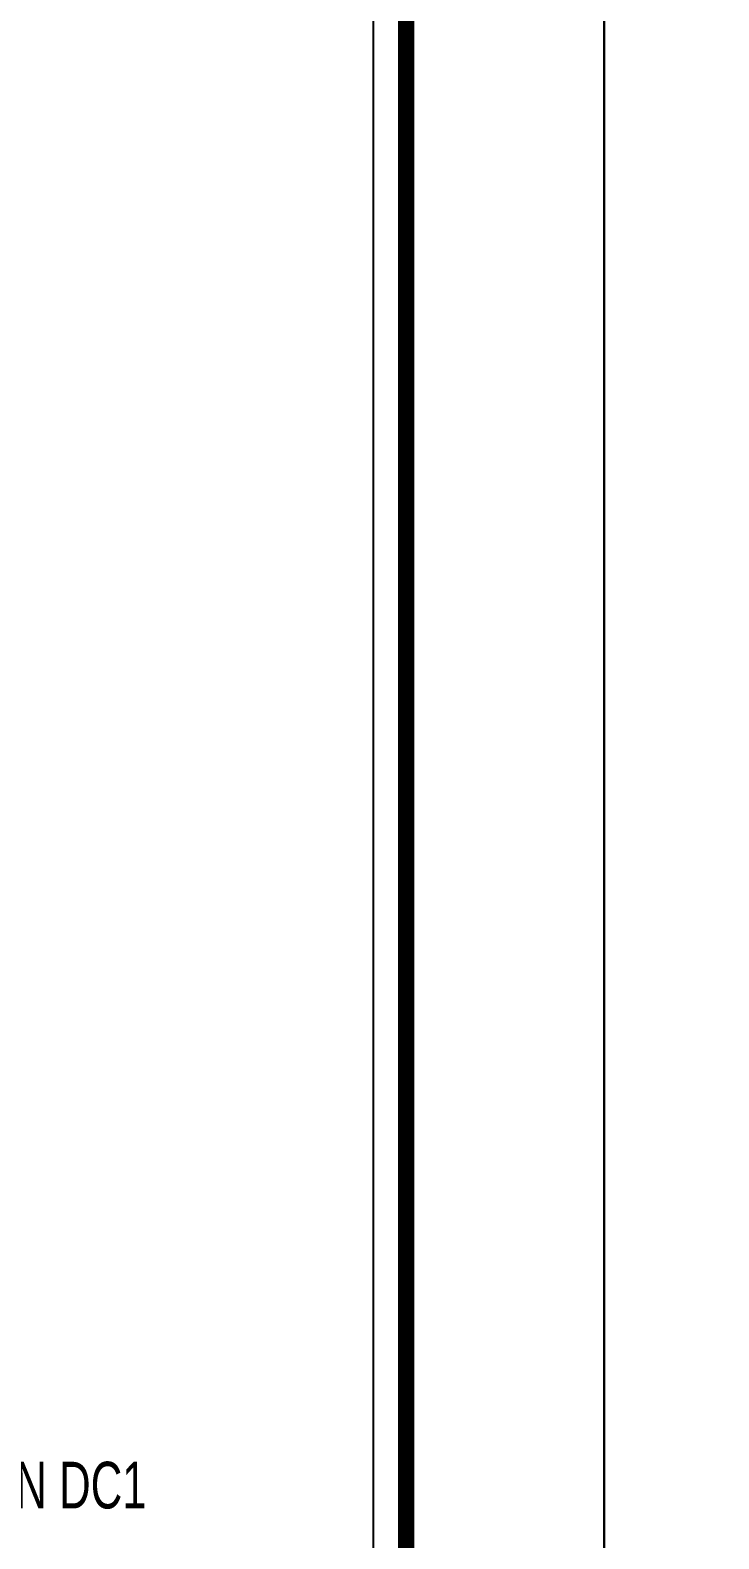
# Model space of a CAD drawing. Header units: inches. Extents: x 2 to 32666, y -5537 to 22.
# Drawn here: x 14835.1 to 14871.9, y -3882.3 to -3801.5 of the extents above; entities that cross this region are included whole.
import ezdxf
from ezdxf.enums import TextEntityAlignment as Align

# ---------------------------------------------------------------- set-up
doc = ezdxf.new("R2010")
doc.units = ezdxf.units.IN
doc.header["$MEASUREMENT"] = 0
for name, color, linetype in [('2', 2, 'Continuous'), ('3', 3, 'Continuous'), ('7', 7, 'Continuous'), ('BAO KHUNG', 31, 'Continuous'), ('NET IN', 3, 'Continuous')]:
    doc.layers.add(name, color=color, linetype=linetype)
doc.layers.add('Cover text', color=7, linetype='Continuous', true_color=0x52370f)
doc.styles.add('ST1H', font='vnshxh.shx', dxfattribs={"width": 0.7})
doc.styles.add('TIEU DE', font='Vharialn.ttf')

# ---------------------------------------------------------------- blocks, each defined once
blk = doc.blocks.new('kt kien truc 1')
at = {"layer": '2', "color": 157, "linetype": 'Continuous'}
blk.add_lwpolyline([(0, 420), (594, 420), (594, 0), (0, 0)], close=True, dxfattribs=at)
at = {"layer": '7', "color": 147, "linetype": 'Continuous'}
blk.add_lwpolyline([(12.331, 57.61), (581.669, 57.61), (581.669, 409.19), (12.331, 409.19)], close=True, dxfattribs=at)
at = {"layer": 'BAO KHUNG', "color": 167, "linetype": 'Continuous', "const_width": 0.871}
blk.add_lwpolyline([(10.588, 9.067), (583.412, 9.067), (583.412, 410.933), (10.588, 410.933)], close=True, dxfattribs=at)
at = {"layer": 'Cover text', "ltscale": 0.5, "style": 'TIEU DE'}
for tag, p in [('STT', (555.048, 15.579)), ('TENBANVE', (45.93, 14.603))]:
    blk.add_attdef(tag, text='', height=2, dxfattribs=at).set_placement(p, align=Align.MIDDLE_CENTER)

msp = doc.modelspace()

# ---------------------------------------------------------------- linework, layer by layer
at = {"layer": 'NET IN'}
for points in [[(14271.7695, -3704.5249), (14865.7695, -3704.5249), (14865.7695, -4124.5249), (14271.7695, -4124.5249)], [(14865.7695, -3704.5249), (15459.7695, -3704.5249), (15459.7695, -4124.5249), (14865.7695, -4124.5249)]]:
    msp.add_lwpolyline(points, close=True, dxfattribs=at)

# ---------------------------------------------------------------- block references
at = {"layer": '3'}
for p in [(14271.7695, -4124.5249), (14865.7695, -4124.5249)]:
    msp.add_blockref('kt kien truc 1', p, dxfattribs=at)

# ---------------------------------------------------------------- texts
at = {"layer": '3', "style": 'ST1H', "width": 0.7}
msp.add_text('diÒm ch©n t«n dc1', height=2.5, dxfattribs=at).set_placement((14817.2343, -3880.6812))

doc.saveas('drawing.dxf')
